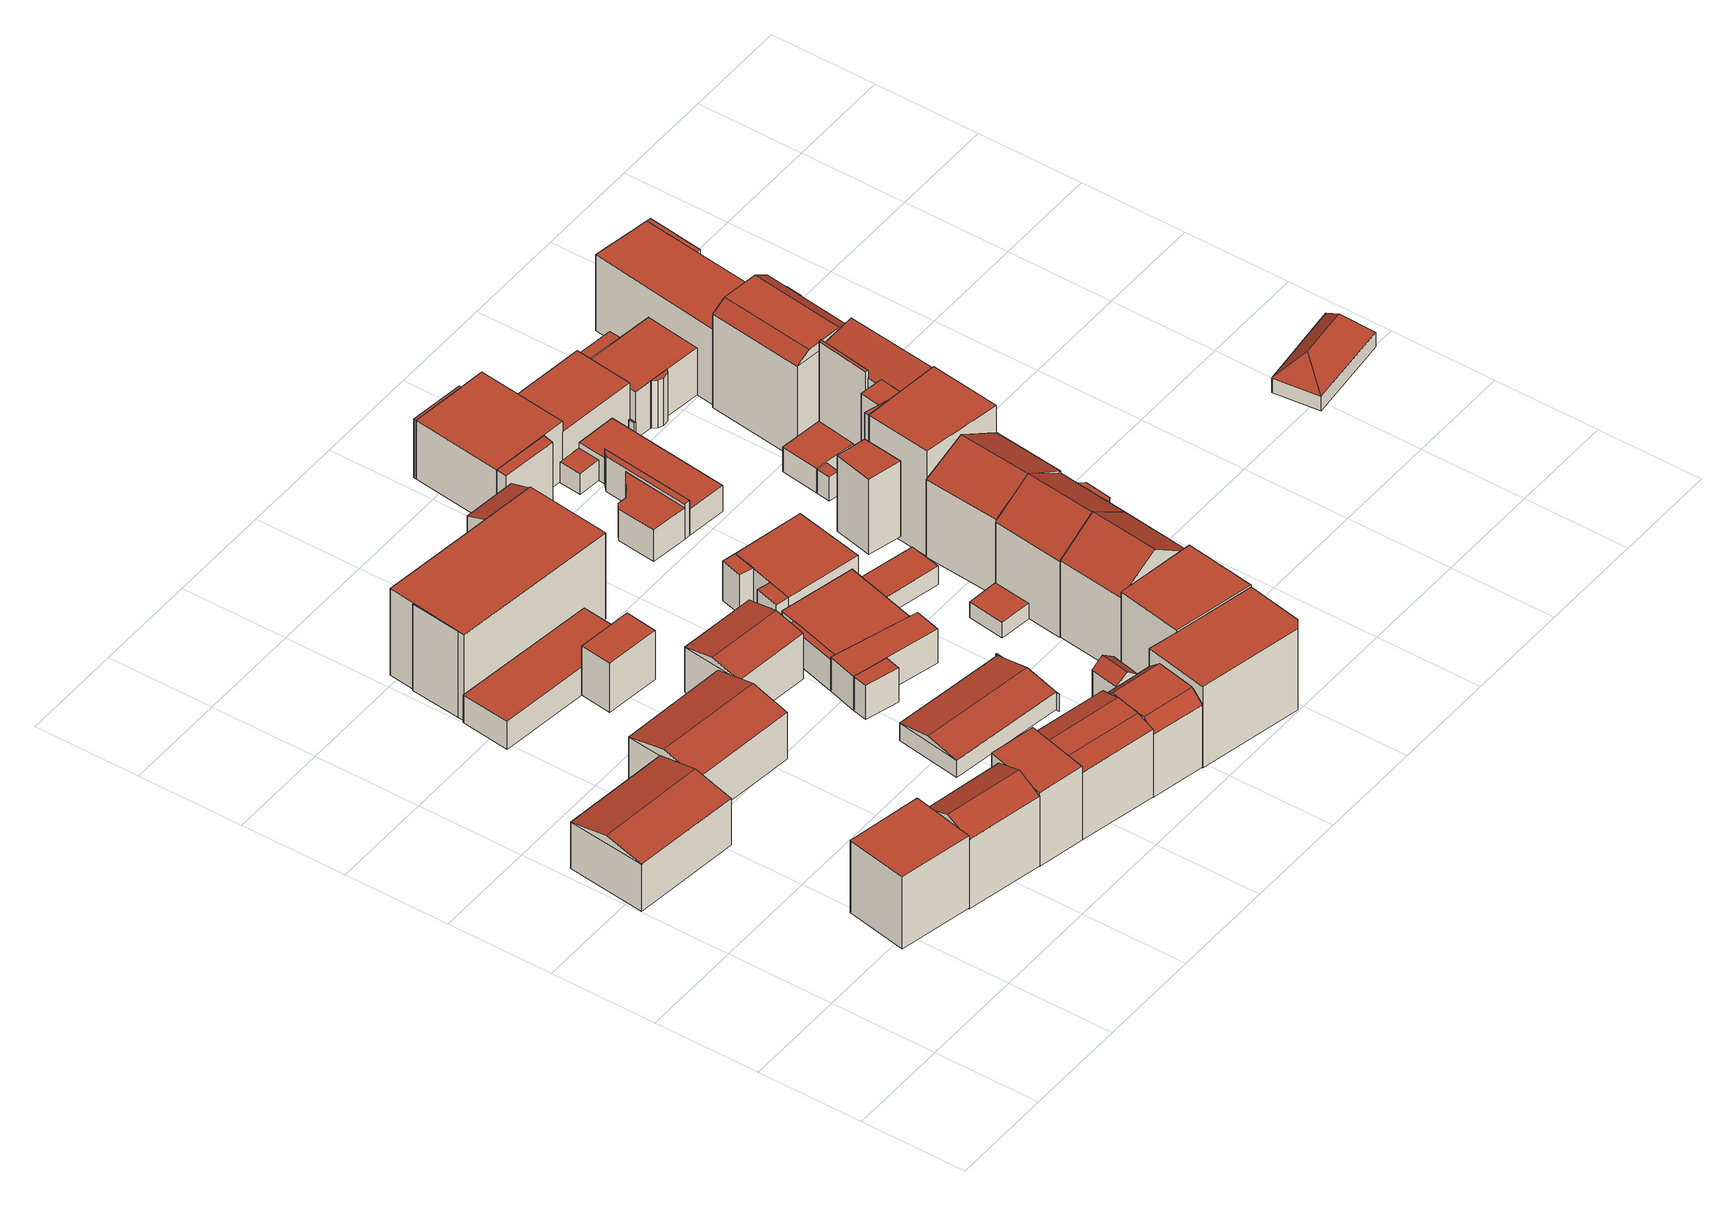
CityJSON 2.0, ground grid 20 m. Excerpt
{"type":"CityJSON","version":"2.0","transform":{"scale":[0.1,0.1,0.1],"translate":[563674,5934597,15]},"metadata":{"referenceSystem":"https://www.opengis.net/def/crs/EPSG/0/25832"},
"CityObjects":{
"building1":{"type":"Building","attributes":{"Geometrietyp2DReferenz":"Polygon","Gemeindeschluessel":"02100110","function":"31001_1010","roofType":"1000","measuredHeight":15.36,"storeysAboveGround":4},"address":[{"country":"Germany","locality":"Hamburg","thoroughfareNumber":"16","thoroughfareName":"Thadenstraße","postcode":"22767"}],"geometry":[{"type":"Solid","lod":"2","boundaries":[[[[0,1,2,3]],[[4,5,6,7]],[[6,3,2,7]],[[7,2,1,4]],[[4,1,0,5]],[[5,0,3,6]]]],"semantics":{"surfaces":[{"type":"GroundSurface"},{"type":"RoofSurface","Flaechengroesse":"172.797257996564","Flaechenrichtung":"0","Flaechenneigung":"90"},{"type":"WallSurface"}],"values":[[0,1,2,2,2,2]]}}]},
"building2":{"type":"Building","attributes":{"Geometrietyp2DReferenz":"Polygon","Gemeindeschluessel":"02100110","function":"31001_2100"},"children":["building2-1","building2-2"]},
"building2-1":{"type":"BuildingPart","attributes":{"roofType":"3100","measuredHeight":11.59,"storeysAboveGround":2},"parents":["building2"],"geometry":[{"type":"Solid","lod":"2","boundaries":[[[[8,9,10,11]],[[12,13,14,15]],[[16,14,13,17]],[[15,14,16]],[[17,13,12]],[[16,11,10,15]],[[15,10,9,12]],[[12,9,8,17]],[[17,8,11,16]]]],"semantics":{"surfaces":[{"type":"GroundSurface"},{"type":"RoofSurface","Flaechengroesse":"161.874123771779","Flaechenrichtung":"186.459600415415","Flaechenneigung":"77.0303114495181"},{"type":"RoofSurface","Flaechengroesse":"161.733922269467","Flaechenrichtung":"6.40334754521364","Flaechenneigung":"77.0302806780856"},{"type":"WallSurface"}],"values":[[0,1,2,3,3,3,3,3,3]]}}]},
"building2-2":{"type":"BuildingPart","attributes":{"roofType":"3100","measuredHeight":11.6,"storeysAboveGround":2},"parents":["building2"],"geometry":[{"type":"Solid","lod":"2","boundaries":[[[[18,19,20,21]],[[22,23,24,25]],[[26,24,23,27]],[[25,24,26]],[[27,23,22]],[[26,21,20,25]],[[25,20,19,22]],[[22,19,18,27]],[[27,18,21,26]]]],"semantics":{"surfaces":[{"type":"GroundSurface"},{"type":"RoofSurface","Flaechengroesse":"159.036434685506","Flaechenrichtung":"186.617053519955","Flaechenneigung":"76.8604981016775"},{"type":"RoofSurface","Flaechengroesse":"159.60981726832","Flaechenrichtung":"6.42294585785705","Flaechenneigung":"76.8604353025709"},{"type":"WallSurface"}],"values":[[0,1,2,3,3,3,3,3,3]]}}]},
"building3":{"type":"Building","attributes":{"Geometrietyp2DReferenz":"Polygon","Gemeindeschluessel":"02100110","function":"31001_1010","roofType":"3100","measuredHeight":16.76,"storeysAboveGround":4},"address":[{"country":"Germany","locality":"Hamburg","thoroughfareNumber":"14","thoroughfareName":"Thadenstraße","postcode":"22767"}],"geometry":[{"type":"Solid","lod":"2","boundaries":[[[[28,29,30,31]],[[32,33,34,35]],[[36,34,33,37]],[[35,34,36]],[[37,33,32]],[[36,31,30,35]],[[35,30,29,32]],[[32,29,28,37]],[[37,28,31,36]]]],"semantics":{"surfaces":[{"type":"GroundSurface"},{"type":"RoofSurface","Flaechengroesse":"82.6305377131343","Flaechenrichtung":"191.9717177907","Flaechenneigung":"67.6756886012451"},{"type":"RoofSurface","Flaechengroesse":"84.4193664369154","Flaechenrichtung":"11.707217913087","Flaechenneigung":"67.6725300303995"},{"type":"WallSurface"}],"values":[[0,1,2,3,3,3,3,3,3]]}}]},
"building4":{"type":"Building","attributes":{"Geometrietyp2DReferenz":"Polygon","Gemeindeschluessel":"02100110","function":"31001_1010","roofType":"1000","measuredHeight":15.57,"storeysAboveGround":5},"address":[{"country":"Germany","locality":"Hamburg","thoroughfareNumber":"10","thoroughfareName":"Thadenstraße","postcode":"22767"}],"geometry":[{"type":"Solid","lod":"2","boundaries":[[[[38,39,40,41]],[[42,43,44,45]],[[44,41,40,45]],[[45,40,39,42]],[[42,39,38,43]],[[43,38,41,44]]]],"semantics":{"surfaces":[{"type":"GroundSurface"},{"type":"RoofSurface","Flaechengroesse":"108.330461997586","Flaechenrichtung":"0","Flaechenneigung":"90"},{"type":"WallSurface"}],"values":[[0,1,2,2,2,2]]}}]},
"building5":{"type":"Building","attributes":{"Geometrietyp2DReferenz":"Polygon","Gemeindeschluessel":"02100110","function":"31001_2100"},"children":["building5-1","building5-2"]},
"building5-1":{"type":"BuildingPart","attributes":{"roofType":"1000","measuredHeight":10.34,"storeysAboveGround":2},"parents":["building5"],"geometry":[{"type":"Solid","lod":"2","boundaries":[[[[46,47,48,49]],[[50,51,52,53]],[[52,49,48,53]],[[53,48,47,50]],[[50,47,46,51]],[[51,46,49,52]]]],"semantics":{"surfaces":[{"type":"GroundSurface"},{"type":"RoofSurface","Flaechengroesse":"63.7851112575387","Flaechenrichtung":"0","Flaechenneigung":"90"},{"type":"WallSurface"}],"values":[[0,1,2,2,2,2]]}}]},
"building5-2":{"type":"BuildingPart","attributes":{"roofType":"1000","measuredHeight":5.9,"storeysAboveGround":2},"parents":["building5"],"geometry":[{"type":"Solid","lod":"2","boundaries":[[[[54,55,46,56]],[[57,58,59,60]],[[59,56,46,60]],[[60,46,55,57]],[[57,55,54,58]],[[58,54,56,59]]]],"semantics":{"surfaces":[{"type":"GroundSurface"},{"type":"RoofSurface","Flaechengroesse":"257.305491744033","Flaechenrichtung":"0","Flaechenneigung":"90"},{"type":"WallSurface"}],"values":[[0,1,2,2,2,2]]}}]},
"building6":{"type":"Building","attributes":{"Geometrietyp2DReferenz":"Polygon","Gemeindeschluessel":"02100110","function":"31001_1010","roofType":"9999","measuredHeight":15.32,"storeysAboveGround":4},"address":[{"country":"Germany","locality":"Hamburg","thoroughfareNumber":"8","thoroughfareName":"Thadenstraße","postcode":"22767"}],"geometry":[{"type":"Solid","lod":"2","boundaries":[[[[61,62,39,38]],[[63,64,65,66]],[[67,65,64,68]],[[69,66,65,67]],[[70,63,66,69]],[[68,64,63,70]],[[68,38,39,67]],[[67,39,62,69]],[[69,62,61,70]],[[70,61,38,68]]]],"semantics":{"surfaces":[{"type":"GroundSurface"},{"type":"RoofSurface","Flaechengroesse":"70.6730263129225","Flaechenrichtung":"0","Flaechenneigung":"90"},{"type":"WallSurface"},{"type":"RoofSurface","Flaechengroesse":"57.7852904482595","Flaechenrichtung":"192.066385018508","Flaechenneigung":"74.5141359585154"},{"type":"RoofSurface","Flaechengroesse":"57.4860947757005","Flaechenrichtung":"11.9790126811131","Flaechenneigung":"74.5132969161325"}],"values":[[0,1,2,3,2,4,2,2,2,2]]}}]},
"building7":{"type":"Building","attributes":{"Geometrietyp2DReferenz":"Polygon","Gemeindeschluessel":"02100110","function":"31001_2010"},"children":["building7-1","building7-2","building7-3"]},
"building7-1":{"type":"BuildingPart","attributes":{"roofType":"2100","measuredHeight":18.14,"storeysAboveGround":4},"parents":["building7"],"geometry":[{"type":"Solid","lod":"2","boundaries":[[[[71,72,73,74]],[[75,76,77,78]],[[77,74,73,78]],[[78,73,72,75]],[[75,72,71,76]],[[76,71,74,77]]]],"semantics":{"surfaces":[{"type":"GroundSurface"},{"type":"RoofSurface","Flaechengroesse":"45.2877977980581","Flaechenrichtung":"7.04067251206636","Flaechenneigung":"68.2624808313093"},{"type":"WallSurface"}],"values":[[0,1,2,2,2,2]]}}]},
"building7-2":{"type":"BuildingPart","attributes":{"roofType":"1000","measuredHeight":18.27,"storeysAboveGround":4},"parents":["building7"],"geometry":[{"type":"Solid","lod":"2","boundaries":[[[[79,80,71,81]],[[82,83,84,85]],[[84,81,71,85]],[[85,71,80,82]],[[82,80,79,83]],[[83,79,81,84]]]],"semantics":{"surfaces":[{"type":"GroundSurface"},{"type":"RoofSurface","Flaechengroesse":"523.299515242718","Flaechenrichtung":"0","Flaechenneigung":"90"},{"type":"WallSurface"}],"values":[[0,1,2,2,2,2]]}}]},
"building7-3":{"type":"BuildingPart","attributes":{"roofType":"1000","measuredHeight":18.27,"storeysAboveGround":4},"parents":["building7"],"geometry":[{"type":"Solid","lod":"2","boundaries":[[[[86,87,79]],[[88,83,89]],[[83,79,87,89]],[[89,87,86,88]],[[88,86,79,83]]]],"semantics":{"surfaces":[{"type":"GroundSurface"},{"type":"RoofSurface","Flaechengroesse":"1.41752703495346","Flaechenrichtung":"0","Flaechenneigung":"90"},{"type":"WallSurface"}],"values":[[0,1,2,2,2]]}}]},
"building8":{"type":"Building","attributes":{"Geometrietyp2DReferenz":"Polygon","Gemeindeschluessel":"02100110","function":"31001_2100","roofType":"3100","measuredHeight":10.91,"storeysAboveGround":2},"geometry":[{"type":"Solid","lod":"2","boundaries":[[[[90,91,92,93]],[[94,95,96,97]],[[98,96,95,99]],[[97,96,98]],[[99,95,94]],[[98,93,92,97]],[[97,92,91,94]],[[94,91,90,99]],[[99,90,93,98]]]],"semantics":{"surfaces":[{"type":"GroundSurface"},{"type":"RoofSurface","Flaechengroesse":"89.8093900917496","Flaechenrichtung":"186.980124122667","Flaechenneigung":"76.827092013003"},{"type":"RoofSurface","Flaechengroesse":"89.9340436459927","Flaechenrichtung":"6.98198944835455","Flaechenneigung":"76.8270867935373"},{"type":"WallSurface"}],"values":[[0,1,2,3,3,3,3,3,3]]}}]},
"building9":{"type":"Building","attributes":{"Geometrietyp2DReferenz":"Polygon","Gemeindeschluessel":"02100110","function":"31001_2140"},"children":["building9-1","building9-2"]},
"building9-1":{"type":"BuildingPart","attributes":{"roofType":"3100","measuredHeight":4.99,"storeysAboveGround":1},"parents":["building9"],"geometry":[{"type":"Solid","lod":"2","boundaries":[[[[100,101,102,103]],[[104,105,106,107]],[[108,106,105,109]],[[107,106,108]],[[109,105,104]],[[108,103,102,107]],[[107,102,101,104]],[[104,101,100,109]],[[109,100,103,108]]]],"semantics":{"surfaces":[{"type":"GroundSurface"},{"type":"RoofSurface","Flaechengroesse":"143.519937104745","Flaechenrichtung":"188.656404780783","Flaechenneigung":"78.8348174850333"},{"type":"RoofSurface","Flaechengroesse":"142.724567613452","Flaechenrichtung":"8.65840983078151","Flaechenneigung":"78.8347982320007"},{"type":"WallSurface"}],"values":[[0,1,2,3,3,3,3,3,3]]}}]},
"building9-2":{"type":"BuildingPart","attributes":{"roofType":"1000","measuredHeight":3.75,"storeysAboveGround":1},"parents":["building9"],"geometry":[{"type":"Solid","lod":"2","boundaries":[[[[110,111,112]],[[113,114,115]],[[114,112,111,115]],[[115,111,110,113]],[[113,110,112,114]]]],"semantics":{"surfaces":[{"type":"GroundSurface"},{"type":"RoofSurface","Flaechengroesse":"1.73440950175754","Flaechenrichtung":"0","Flaechenneigung":"90"},{"type":"WallSurface"}],"values":[[0,1,2,2,2]]}}]},
"building10":{"type":"Building","attributes":{"Geometrietyp2DReferenz":"Polygon","Gemeindeschluessel":"02100110","function":"31001_1120"},"children":["building10-1","building10-2"]},
"building10-1":{"type":"BuildingPart","attributes":{"roofType":"3100","measuredHeight":14.99,"storeysAboveGround":3},"parents":["building10"],"geometry":[{"type":"Solid","lod":"2","boundaries":[[[[116,117,118,119]],[[120,121,122,123]],[[124,122,121,125]],[[123,122,124]],[[125,121,120]],[[124,119,118,123]],[[123,118,117,120]],[[120,117,116,125]],[[125,116,119,124]]]],"semantics":{"surfaces":[{"type":"GroundSurface"},{"type":"RoofSurface","Flaechengroesse":"16.0910101181498","Flaechenrichtung":"101.405082833664","Flaechenneigung":"52.4957573701709"},{"type":"RoofSurface","Flaechengroesse":"16.0896737135719","Flaechenrichtung":"281.000595112631","Flaechenneigung":"52.4940358178731"},{"type":"WallSurface"}],"values":[[0,1,2,3,3,3,3,3,3]]}}]},
"building10-2":{"type":"BuildingPart","attributes":{"roofType":"9999","measuredHeight":15.42,"storeysAboveGround":3},"parents":["building10"],"geometry":[{"type":"Solid","lod":"2","boundaries":[[[[126,127,128,129]],[[130,131,132,133]],[[134,132,131,135]],[[136,133,132,134]],[[137,130,133,136]],[[135,131,130,137]],[[135,129,128,134]],[[134,128,127,136]],[[136,127,126,137]],[[137,126,129,135]]]],"semantics":{"surfaces":[{"type":"GroundSurface"},{"type":"RoofSurface","Flaechengroesse":"76.9986561542675","Flaechenrichtung":"0","Flaechenneigung":"90"},{"type":"WallSurface"},{"type":"RoofSurface","Flaechengroesse":"33.0273698772214","Flaechenrichtung":"11.7322692494012","Flaechenneigung":"47.2610468364222"},{"type":"RoofSurface","Flaechengroesse":"34.3227806606105","Flaechenrichtung":"191.983122041861","Flaechenneigung":"47.262688956491"}],"values":[[0,1,2,3,2,4,2,2,2,2]]}}]},
"building11":{"type":"Building","attributes":{"Geometrietyp2DReferenz":"Polygon","Gemeindeschluessel":"02100110","function":"31001_2140"},"children":["building11-1","building11-2"]},
"building11-1":{"type":"BuildingPart","attributes":{"roofType":"1000","measuredHeight":7.14,"storeysAboveGround":2},"parents":["building11"],"geometry":[{"type":"Solid","lod":"2","boundaries":[[[[138,139,140,141]],[[142,143,144,145]],[[144,141,140,145]],[[145,140,139,142]],[[142,139,138,143]],[[143,138,141,144]]]],"semantics":{"surfaces":[{"type":"GroundSurface"},{"type":"RoofSurface","Flaechengroesse":"19.544553528263","Flaechenrichtung":"0","Flaechenneigung":"90"},{"type":"WallSurface"}],"values":[[0,1,2,2,2,2]]}}]},
"building11-2":{"type":"BuildingPart","attributes":{"roofType":"1000","measuredHeight":7.14,"storeysAboveGround":2},"parents":["building11"],"geometry":[{"type":"Solid","lod":"2","boundaries":[[[[146,147,148,138]],[[149,150,143,151]],[[143,138,148,151]],[[151,148,147,149]],[[149,147,146,150]],[[150,146,138,143]]]],"semantics":{"surfaces":[{"type":"GroundSurface"},{"type":"RoofSurface","Flaechengroesse":"95.1003149734591","Flaechenrichtung":"0","Flaechenneigung":"90"},{"type":"WallSurface"}],"values":[[0,1,2,2,2,2]]}}]},
"building12":{"type":"Building","attributes":{"Geometrietyp2DReferenz":"Polygon","Gemeindeschluessel":"02100110","function":"31001_1120","roofType":"1000","measuredHeight":17.29,"storeysAboveGround":4},"address":[{"country":"Germany","locality":"Hamburg","thoroughfareNumber":"4","thoroughfareName":"Thadenstraße","postcode":"22767"}],"geometry":[{"type":"Solid","lod":"2","boundaries":[[[[152,153,154,155,156,157]],[[158,159,160,161,162,163]],[[162,157,156,163]],[[163,156,155,158]],[[158,155,154,159]],[[159,154,153,160]],[[160,153,152,161]],[[161,152,157,162]]]],"semantics":{"surfaces":[{"type":"GroundSurface"},{"type":"RoofSurface","Flaechengroesse":"265.51432250573","Flaechenrichtung":"0","Flaechenneigung":"90"},{"type":"WallSurface"}],"values":[[0,1,2,2,2,2,2,2]]}}]},
"building13":{"type":"Building","attributes":{"Geometrietyp2DReferenz":"Polygon","Gemeindeschluessel":"02100110","function":"31001_1120"},"children":["building13-1","building13-2","building13-3","building13-4"]},
"building13-1":{"type":"BuildingPart","attributes":{"roofType":"1000","measuredHeight":3.5,"storeysAboveGround":2},"parents":["building13"],"geometry":[{"type":"Solid","lod":"2","boundaries":[[[[164,165,166]],[[167,168,169]],[[168,166,165,169]],[[169,165,164,167]],[[167,164,166,168]]]],"semantics":{"surfaces":[{"type":"GroundSurface"},{"type":"RoofSurface","Flaechengroesse":"1.07393360078159","Flaechenrichtung":"0","Flaechenneigung":"90"},{"type":"WallSurface"}],"values":[[0,1,2,2,2]]}}]},
"building13-2":{"type":"BuildingPart","attributes":{"roofType":"1000","measuredHeight":6.63,"storeysAboveGround":2},"parents":["building13"],"geometry":[{"type":"Solid","lod":"2","boundaries":[[[[146,170,171,172]],[[173,174,175,176]],[[175,172,171,176]],[[176,171,170,173]],[[173,170,146,174]],[[174,146,172,175]]]],"semantics":{"surfaces":[{"type":"GroundSurface"},{"type":"RoofSurface","Flaechengroesse":"12.4648065079986","Flaechenrichtung":"0","Flaechenneigung":"90"},{"type":"WallSurface"}],"values":[[0,1,2,2,2,2]]}}]},
"building13-3":{"type":"BuildingPart","attributes":{"roofType":"1000","measuredHeight":6.63,"storeysAboveGround":2},"parents":["building13"],"geometry":[{"type":"Solid","lod":"2","boundaries":[[[[172,177,178,179]],[[180,175,181,182]],[[181,179,178,182]],[[182,178,177,180]],[[180,177,172,175]],[[175,172,179,181]]]],"semantics":{"surfaces":[{"type":"GroundSurface"},{"type":"RoofSurface","Flaechengroesse":"208.764372897364","Flaechenrichtung":"0","Flaechenneigung":"90"},{"type":"WallSurface"}],"values":[[0,1,2,2,2,2]]}}]},
"building13-4":{"type":"BuildingPart","attributes":{"roofType":"1000","measuredHeight":3.81,"storeysAboveGround":2},"parents":["building13"],"geometry":[{"type":"Solid","lod":"2","boundaries":[[[[183,184,178,185]],[[186,187,188,189]],[[188,185,178,189]],[[189,178,184,186]],[[186,184,183,187]],[[187,183,185,188]]]],"semantics":{"surfaces":[{"type":"GroundSurface"},{"type":"RoofSurface","Flaechengroesse":"78.180803460958","Flaechenrichtung":"0","Flaechenneigung":"90"},{"type":"WallSurface"}],"values":[[0,1,2,2,2,2]]}}]},
"building14":{"type":"Building","attributes":{"Geometrietyp2DReferenz":"Polygon","Gemeindeschluessel":"02100110","function":"31001_2010"},"children":["building14-1","building14-2","building14-3"]},
"building14-1":{"type":"BuildingPart","attributes":{"roofType":"1000","measuredHeight":8.4,"storeysAboveGround":2},"parents":["building14"],"geometry":[{"type":"Solid","lod":"2","boundaries":[[[[190,191,192,193]],[[194,195,196,197]],[[196,193,192,197]],[[197,192,191,194]],[[194,191,190,195]],[[195,190,193,196]]]],"semantics":{"surfaces":[{"type":"GroundSurface"},{"type":"RoofSurface","Flaechengroesse":"191.154859547435","Flaechenrichtung":"0","Flaechenneigung":"90"},{"type":"WallSurface"}],"values":[[0,1,2,2,2,2]]}}]},
"building14-2":{"type":"BuildingPart","attributes":{"roofType":"1000","measuredHeight":8.4,"storeysAboveGround":2},"parents":["building14"],"geometry":[{"type":"Solid","lod":"2","boundaries":[[[[198,199,193,200]],[[201,202,203,196]],[[203,200,193,196]],[[196,193,199,201]],[[201,199,198,202]],[[202,198,200,203]]]],"semantics":{"surfaces":[{"type":"GroundSurface"},{"type":"RoofSurface","Flaechengroesse":"11.7015249632412","Flaechenrichtung":"0","Flaechenneigung":"90"},{"type":"WallSurface"}],"values":[[0,1,2,2,2,2]]}}]},
"building14-3":{"type":"BuildingPart","attributes":{"roofType":"1000","measuredHeight":8.4,"storeysAboveGround":2},"parents":["building14"],"geometry":[{"type":"Solid","lod":"2","boundaries":[[[[204,205,192,206]],[[207,208,209,197]],[[209,206,192,197]],[[197,192,205,207]],[[207,205,204,208]],[[208,204,206,209]]]],"semantics":{"surfaces":[{"type":"GroundSurface"},{"type":"RoofSurface","Flaechengroesse":"12.4330359753341","Flaechenrichtung":"0","Flaechenneigung":"90"},{"type":"WallSurface"}],"values":[[0,1,2,2,2,2]]}}]},
"building15":{"type":"Building","attributes":{"Geometrietyp2DReferenz":"Polygon","Gemeindeschluessel":"02100110","function":"31001_1120","roofType":"1000","measuredHeight":17.55,"storeysAboveGround":4},"address":[{"country":"Germany","locality":"Hamburg","thoroughfareNumber":"1","thoroughfareName":"Beim Grünen Jäger","postcode":"20359"}],"geometry":[{"type":"Solid","lod":"2","boundaries":[[[[154,210,211,155]],[[212,213,214,215]],[[214,155,211,215]],[[215,211,210,212]],[[212,210,154,213]],[[213,154,155,214]]]],"semantics":{"surfaces":[{"type":"GroundSurface"},{"type":"RoofSurface","Flaechengroesse":"205.243467494368","Flaechenrichtung":"0","Flaechenneigung":"90"},{"type":"WallSurface"}],"values":[[0,1,2,2,2,2]]}}]},
"building16":{"type":"Building","attributes":{"Geometrietyp2DReferenz":"Polygon","Gemeindeschluessel":"02100110","function":"31001_1120","roofType":"3100","measuredHeight":21.46,"storeysAboveGround":5},"address":[{"country":"Germany","locality":"Hamburg","thoroughfareNumber":"2","thoroughfareName":"Beim Grünen Jäger","postcode":"20359"}],"geometry":[{"type":"Solid","lod":"2","boundaries":[[[[216,217,218,219]],[[220,221,222,223]],[[224,222,221,225]],[[223,222,224]],[[225,221,220]],[[224,219,218,223]],[[223,218,217,220]],[[220,217,216,225]],[[225,216,219,224]]]],"semantics":{"surfaces":[{"type":"GroundSurface"},{"type":"RoofSurface","Flaechengroesse":"125.819099328079","Flaechenrichtung":"96.6938178150941","Flaechenneigung":"55.4683443903905"},{"type":"RoofSurface","Flaechengroesse":"122.559649593049","Flaechenrichtung":"276.952191377872","Flaechenneigung":"55.4703914720963"},{"type":"WallSurface"}],"values":[[0,1,2,3,3,3,3,3,3]]}}]},
"building17":{"type":"Building","attributes":{"Geometrietyp2DReferenz":"Polygon","Gemeindeschluessel":"02100110","function":"31001_1120"},"children":["building17-1","building17-2","building17-3"]},
"building17-1":{"type":"BuildingPart","attributes":{"roofType":"1000","measuredHeight":16.14,"storeysAboveGround":5},"parents":["building17"],"geometry":[{"type":"Solid","lod":"2","boundaries":[[[[226,227,228,229]],[[230,231,232,233]],[[232,229,228,233]],[[233,228,227,230]],[[230,227,226,231]],[[231,226,229,232]]]],"semantics":{"surfaces":[{"type":"GroundSurface"},{"type":"RoofSurface","Flaechengroesse":"5.90883744653311","Flaechenrichtung":"0","Flaechenneigung":"90"},{"type":"WallSurface"}],"values":[[0,1,2,2,2,2]]}}]},
"building17-2":{"type":"BuildingPart","attributes":{"roofType":"3100","measuredHeight":21.35,"storeysAboveGround":5},"parents":["building17"],"geometry":[{"type":"Solid","lod":"2","boundaries":[[[[217,234,235,236]],[[237,238,239,240]],[[241,239,238,220]],[[240,239,241]],[[220,238,237]],[[241,236,235,240]],[[240,235,234,237]],[[237,234,217,220]],[[220,217,236,241]]]],"semantics":{"surfaces":[{"type":"GroundSurface"},{"type":"RoofSurface","Flaechengroesse":"127.441314005972","Flaechenrichtung":"277.014415045081","Flaechenneigung":"55.9680603565756"},{"type":"RoofSurface","Flaechengroesse":"127.580220082681","Flaechenrichtung":"96.7135989927565","Flaechenneigung":"55.9691239662601"},{"type":"WallSurface"}],"values":[[0,1,2,3,3,3,3,3,3]]}}]},
"building17-3":{"type":"BuildingPart","attributes":{"roofType":"1000","measuredHeight":3.23,"storeysAboveGround":5},"parents":["building17"],"geometry":[{"type":"Solid","lod":"2","boundaries":[[[[242,235,243,244]],[[245,246,247,248]],[[247,244,243,248]],[[248,243,235,245]],[[245,235,242,246]],[[246,242,244,247]]]],"semantics":{"surfaces":[{"type":"GroundSurface"},{"type":"RoofSurface","Flaechengroesse":"43.7862297192369","Flaechenrichtung":"0","Flaechenneigung":"90"},{"type":"WallSurface"}],"values":[[0,1,2,2,2,2]]}}]},
"building18":{"type":"Building","attributes":{"name":"Haus der Familie","Geometrietyp2DReferenz":"Polygon","Gemeindeschluessel":"02100110","function":"31001_3060"},"children":["building18-1","building18-2","building18-3","building18-4","building18-5","building18-6","building18-7","building18-8"]},
"building18-1":{"type":"BuildingPart","attributes":{"roofType":"1000","measuredHeight":6.73,"storeysAboveGround":3},"parents":["building18"],"geometry":[{"type":"Solid","lod":"2","boundaries":[[[[249,250,251,252,253,254]],[[255,256,257,258,259,260]],[[259,254,253,260]],[[260,253,252,255]],[[255,252,251,256]],[[256,251,250,257]],[[257,250,249,258]],[[258,249,254,259]]]],"semantics":{"surfaces":[{"type":"GroundSurface"},{"type":"RoofSurface","Flaechengroesse":"68.2713509151547","Flaechenrichtung":"0","Flaechenneigung":"90"},{"type":"WallSurface"}],"values":[[0,1,2,2,2,2,2,2]]}}]},
"building18-2":{"type":"BuildingPart","attributes":{"roofType":"1000","measuredHeight":7.34,"storeysAboveGround":3},"parents":["building18"],"geometry":[{"type":"Solid","lod":"2","boundaries":[[[[249,261,262,263]],[[264,265,266,267]],[[266,263,262,267]],[[267,262,261,264]],[[264,261,249,265]],[[265,249,263,266]]]],"semantics":{"surfaces":[{"type":"GroundSurface"},{"type":"RoofSurface","Flaechengroesse":"20.6067815056717","Flaechenrichtung":"0","Flaechenneigung":"90"},{"type":"WallSurface"}],"values":[[0,1,2,2,2,2]]}}]},
"building18-3":{"type":"BuildingPart","attributes":{"roofType":"1000","measuredHeight":5.47,"storeysAboveGround":3},"parents":["building18"],"geometry":[{"type":"Solid","lod":"2","boundaries":[[[[268,269,263,270]],[[271,272,273,274]],[[273,270,263,274]],[[274,263,269,271]],[[271,269,268,272]],[[272,268,270,273]]]],"semantics":{"surfaces":[{"type":"GroundSurface"},{"type":"RoofSurface","Flaechengroesse":"180.931144379844","Flaechenrichtung":"0","Flaechenneigung":"90"},{"type":"WallSurface"}],"values":[[0,1,2,2,2,2]]}}]},
"building18-4":{"type":"BuildingPart","attributes":{"roofType":"1000","measuredHeight":12.41,"storeysAboveGround":3},"parents":["building18"],"geometry":[{"type":"Solid","lod":"2","boundaries":[[[[275,276,277,278]],[[279,280,281,282]],[[281,278,277,282]],[[282,277,276,279]],[[279,276,275,280]],[[280,275,278,281]]]],"semantics":{"surfaces":[{"type":"GroundSurface"},{"type":"RoofSurface","Flaechengroesse":"22.5225329828368","Flaechenrichtung":"0","Flaechenneigung":"90"},{"type":"WallSurface"}],"values":[[0,1,2,2,2,2]]}}]},
"building18-5":{"type":"BuildingPart","attributes":{"roofType":"1000","measuredHeight":10.19,"storeysAboveGround":3},"parents":["building18"],"geometry":[{"type":"Solid","lod":"2","boundaries":[[[[283,284,285,286]],[[287,288,289,290]],[[289,286,285,290]],[[290,285,284,287]],[[287,284,283,288]],[[288,283,286,289]]]],"semantics":{"surfaces":[{"type":"GroundSurface"},{"type":"RoofSurface","Flaechengroesse":"175.971362039573","Flaechenrichtung":"0","Flaechenneigung":"90"},{"type":"WallSurface"}],"values":[[0,1,2,2,2,2]]}}]},
"building18-6":{"type":"BuildingPart","attributes":{"roofType":"1000","measuredHeight":12.41,"storeysAboveGround":3},"parents":["building18"],"geometry":[{"type":"Solid","lod":"2","boundaries":[[[[291,292,285,277]],[[293,294,282,295]],[[282,277,285,295]],[[295,285,292,293]],[[293,292,291,294]],[[294,291,277,282]]]],"semantics":{"surfaces":[{"type":"GroundSurface"},{"type":"RoofSurface","Flaechengroesse":"266.398086309072","Flaechenrichtung":"0","Flaechenneigung":"90"},{"type":"WallSurface"}],"values":[[0,1,2,2,2,2]]}}]},
"building18-7":{"type":"BuildingPart","attributes":{"roofType":"1000","measuredHeight":12.41,"storeysAboveGround":3},"parents":["building18"],"geometry":[{"type":"Solid","lod":"2","boundaries":[[[[296,297,298,291]],[[299,300,294,301]],[[294,291,298,301]],[[301,298,297,299]],[[299,297,296,300]],[[300,296,291,294]]]],"semantics":{"surfaces":[{"type":"GroundSurface"},{"type":"RoofSurface","Flaechengroesse":"5.29791318675234","Flaechenrichtung":"0","Flaechenneigung":"90"},{"type":"WallSurface"}],"values":[[0,1,2,2,2,2]]}}]},
"building18-8":{"type":"BuildingPart","attributes":{"roofType":"1000","measuredHeight":4.39,"storeysAboveGround":3},"parents":["building18"],"geometry":[{"type":"Solid","lod":"2","boundaries":[[[[270,302,303,304]],[[305,306,307,308]],[[307,304,303,308]],[[308,303,302,305]],[[305,302,270,306]],[[306,270,304,307]]]],"semantics":{"surfaces":[{"type":"GroundSurface"},{"type":"RoofSurface","Flaechengroesse":"19.2607963264821","Flaechenrichtung":"0","Flaechenneigung":"90"},{"type":"WallSurface"}],"values":[[0,1,2,2,2,2]]}}]},
"building19":{"type":"Building","attributes":{"Geometrietyp2DReferenz":"Polygon","Gemeindeschluessel":"02100110","function":"31001_2460","roofType":"1000","measuredHeight":15.96,"storeysAboveGround":1},"geometry":[{"type":"Solid","lod":"2","boundaries":[[[[309,310,311,312]],[[313,314,315,316]],[[315,312,311,316]],[[316,311,310,313]],[[313,310,309,314]],[[314,309,312,315]]]],"semantics":{"surfaces":[{"type":"GroundSurface"},{"type":"RoofSurface","Flaechengroesse":"46.1508640000011","Flaechenrichtung":"0","Flaechenneigung":"90"},{"type":"WallSurface"}],"values":[[0,1,2,2,2,2]]}}]},
"building20":{"type":"Building","attributes":{"Geometrietyp2DReferenz":"Polygon","Gemeindeschluessel":"02100110","function":"31001_1120","roofType":"3100","measuredHeight":21.02,"storeysAboveGround":5},"address":[{"country":"Germany","locality":"Hamburg","thoroughfareNumber":"4","thoroughfareName":"Beim Grünen Jäger","postcode":"20359"}],"geometry":[{"type":"Solid","lod":"2","boundaries":[[[[317,318,319,320]],[[321,322,323,324]],[[325,323,322,326]],[[324,323,325]],[[326,322,321]],[[325,320,319,324]],[[324,319,318,321]],[[321,318,317,326]],[[326,317,320,325]]]],"semantics":{"surfaces":[{"type":"GroundSurface"},{"type":"RoofSurface","Flaechengroesse":"123.996100074133","Flaechenrichtung":"96.1330213161338","Flaechenneigung":"59.1278922309538"},{"type":"RoofSurface","Flaechengroesse":"127.791409632106","Flaechenrichtung":"275.29250412542","Flaechenneigung":"59.1130565966598"},{"type":"WallSurface"}],"values":[[0,1,2,3,3,3,3,3,3]]}}]},
"building21":{"type":"Building","attributes":{"Geometrietyp2DReferenz":"Polygon","Gemeindeschluessel":"02100110","function":"31001_1010"},"children":["building21-1","building21-2"]},
"building21-1":{"type":"BuildingPart","attributes":{"roofType":"1000","measuredHeight":22.45,"storeysAboveGround":5},"parents":["building21"],"geometry":[{"type":"Solid","lod":"2","boundaries":[[[[327,328,329]],[[330,331,332]],[[331,329,328,332]],[[332,328,327,330]],[[330,327,329,331]]]],"semantics":{"surfaces":[{"type":"GroundSurface"},{"type":"RoofSurface","Flaechengroesse":"1.97767480341232","Flaechenrichtung":"0","Flaechenneigung":"90"},{"type":"WallSurface"}],"values":[[0,1,2,2,2]]}}]},
"building21-2":{"type":"BuildingPart","attributes":{"roofType":"1000","measuredHeight":22.45,"storeysAboveGround":5},"parents":["building21"],"geometry":[{"type":"Solid","lod":"2","boundaries":[[[[333,329,334,335]],[[331,336,337,338]],[[337,335,334,338]],[[338,334,329,331]],[[331,329,333,336]],[[336,333,335,337]]]],"semantics":{"surfaces":[{"type":"GroundSurface"},{"type":"RoofSurface","Flaechengroesse":"197.35382220856","Flaechenrichtung":"0","Flaechenneigung":"90"},{"type":"WallSurface"}],"values":[[0,1,2,2,2,2]]}}]},
"building22":{"type":"Building","attributes":{"Geometrietyp2DReferenz":"Polygon","Gemeindeschluessel":"02100110","function":"31001_1120"},"children":["building22-1","building22-2","building22-3","building22-4","building22-5"]},
"building22-1":{"type":"BuildingPart","attributes":{"roofType":"1000","measuredHeight":22.05,"storeysAboveGround":5},"parents":["building22"],"geometry":[{"type":"Solid","lod":"2","boundaries":[[[[328,339,340,341,342]],[[343,344,345,346,347]],[[346,342,341,347]],[[347,341,340,343]],[[343,340,339,344]],[[344,339,328,345]],[[345,328,342,346]]]],"semantics":{"surfaces":[{"type":"GroundSurface"},{"type":"RoofSurface","Flaechengroesse":"20.0611076348042","Flaechenrichtung":"0","Flaechenneigung":"90"},{"type":"WallSurface"}],"values":[[0,1,2,2,2,2,2]]}}]},
"building22-2":{"type":"BuildingPart","attributes":{"roofType":"2100","measuredHeight":22.05,"storeysAboveGround":5},"parents":["building22"],"geometry":[{"type":"Solid","lod":"2","boundaries":[[[[342,348,349,334]],[[350,351,352,353]],[[352,334,349,353]],[[353,349,348,350]],[[350,348,342,351]],[[351,342,334,352]]]],"semantics":{"surfaces":[{"type":"GroundSurface"},{"type":"RoofSurface","Flaechengroesse":"131.716093265283","Flaechenrichtung":"277.085190467662","Flaechenneigung":"77.9464303815281"},{"type":"WallSurface"}],"values":[[0,1,2,2,2,2]]}}]},
"building22-3":{"type":"BuildingPart","attributes":{"roofType":"1000","measuredHeight":22.05,"storeysAboveGround":5},"parents":["building22"],"geometry":[{"type":"Solid","lod":"2","boundaries":[[[[348,354,355,356]],[[357,358,359,360]],[[359,356,355,360]],[[360,355,354,357]],[[357,354,348,358]],[[358,348,356,359]]]],"semantics":{"surfaces":[{"type":"GroundSurface"},{"type":"RoofSurface","Flaechengroesse":"4.67746437003606","Flaechenrichtung":"0","Flaechenneigung":"90"},{"type":"WallSurface"}],"values":[[0,1,2,2,2,2]]}}]},
"building22-4":{"type":"BuildingPart","attributes":{"roofType":"1000","measuredHeight":5.17,"storeysAboveGround":5},"parents":["building22"],"geometry":[{"type":"Solid","lod":"2","boundaries":[[[[361,362,356,363]],[[364,365,366,367]],[[366,363,356,367]],[[367,356,362,364]],[[364,362,361,365]],[[365,361,363,366]]]],"semantics":{"surfaces":[{"type":"GroundSurface"},{"type":"RoofSurface","Flaechengroesse":"62.2695019804726","Flaechenrichtung":"0","Flaechenneigung":"90"},{"type":"WallSurface"}],"values":[[0,1,2,2,2,2]]}}]},
"building22-5":{"type":"BuildingPart","attributes":{"roofType":"1000","measuredHeight":5.09,"storeysAboveGround":5},"parents":["building22"],"geometry":[{"type":"Solid","lod":"2","boundaries":[[[[368,369,361,370]],[[371,372,373,374]],[[373,370,361,374]],[[374,361,369,371]],[[371,369,368,372]],[[372,368,370,373]]]],"semantics":{"surfaces":[{"type":"GroundSurface"},{"type":"RoofSurface","Flaechengroesse":"5.63832311988153","Flaechenrichtung":"0","Flaechenneigung":"90"},{"type":"WallSurface"}],"values":[[0,1,2,2,2,2]]}}]},
"building23":{"type":"Building","attributes":{"Geometrietyp2DReferenz":"Polygon","Gemeindeschluessel":"02100110","function":"31001_1120"},"children":["building23-1","building23-2","building23-3","building23-4","building23-5","building23-6","building23-7","building23-8","building23-9"]},
"building23-1":{"type":"BuildingPart","attributes":{"roofType":"9999","measuredHeight":21.74,"storeysAboveGround":6},"parents":["building23"],"geometry":[{"type":"Solid","lod":"2","boundaries":[[[[375,376,377,378]],[[379,380,381,382]],[[383,381,380,384]],[[385,382,381,383]],[[386,379,382,385]],[[384,380,379,386]],[[384,378,377,383]],[[383,377,376,385]],[[385,376,375,386]],[[386,375,378,384]]]],"semantics":{"surfaces":[{"type":"GroundSurface"},{"type":"RoofSurface","Flaechengroesse":"129.458399616074","Flaechenrichtung":"0","Flaechenneigung":"90"},{"type":"WallSurface"},{"type":"RoofSurface","Flaechengroesse":"59.7711087597024","Flaechenrichtung":"277.418680594333","Flaechenneigung":"56.1465062188044"},{"type":"RoofSurface","Flaechengroesse":"59.3749071588513","Flaechenrichtung":"97.5718113939239","Flaechenneigung":"56.146485712188"}],"values":[[0,1,2,3,2,4,2,2,2,2]]}}]},
"building23-2":{"type":"BuildingPart","attributes":{"roofType":"1000","measuredHeight":3.5,"storeysAboveGround":6},"parents":["building23"],"geometry":[{"type":"Solid","lod":"2","boundaries":[[[[387,388,389,390]],[[391,392,393,394]],[[393,390,389,394]],[[394,389,388,391]],[[391,388,387,392]],[[392,387,390,393]]]],"semantics":{"surfaces":[{"type":"GroundSurface"},{"type":"RoofSurface","Flaechengroesse":"0.365344955370166","Flaechenrichtung":"0","Flaechenneigung":"90"},{"type":"WallSurface"}],"values":[[0,1,2,2,2,2]]}}]},
"building23-3":{"type":"BuildingPart","attributes":{"roofType":"1000","measuredHeight":16.17,"storeysAboveGround":6},"parents":["building23"],"geometry":[{"type":"Solid","lod":"2","boundaries":[[[[395,396,397,398]],[[399,400,401,402]],[[401,398,397,402]],[[402,397,396,399]],[[399,396,395,400]],[[400,395,398,401]]]],"semantics":{"surfaces":[{"type":"GroundSurface"},{"type":"RoofSurface","Flaechengroesse":"292.00361775468","Flaechenrichtung":"0","Flaechenneigung":"90"},{"type":"WallSurface"}],"values":[[0,1,2,2,2,2]]}}]},
"building23-4":{"type":"BuildingPart","attributes":{"roofType":"1000","measuredHeight":10.15,"storeysAboveGround":6},"parents":["building23"],"geometry":[{"type":"Solid","lod":"2","boundaries":[[[[403,404,405,406,407]],[[408,409,410,411,412]],[[411,407,406,412]],[[412,406,405,408]],[[408,405,404,409]],[[409,404,403,410]],[[410,403,407,411]]]],"semantics":{"surfaces":[{"type":"GroundSurface"},{"type":"RoofSurface","Flaechengroesse":"2.76596664013497","Flaechenrichtung":"0","Flaechenneigung":"90"},{"type":"WallSurface"}],"values":[[0,1,2,2,2,2,2]]}}]},
"building23-5":{"type":"BuildingPart","attributes":{"roofType":"1000","measuredHeight":18.56,"storeysAboveGround":6},"parents":["building23"],"geometry":[{"type":"Solid","lod":"2","boundaries":[[[[413,414,415,416]],[[417,418,419,420]],[[419,416,415,420]],[[420,415,414,417]],[[417,414,413,418]],[[418,413,416,419]]]],"semantics":{"surfaces":[{"type":"GroundSurface"},{"type":"RoofSurface","Flaechengroesse":"5.98329099186787","Flaechenrichtung":"0","Flaechenneigung":"90"},{"type":"WallSurface"}],"values":[[0,1,2,2,2,2]]}}]},
"building23-6":{"type":"BuildingPart","attributes":{"roofType":"1000","measuredHeight":16.17,"storeysAboveGround":6},"parents":["building23"],"geometry":[{"type":"Solid","lod":"2","boundaries":[[[[421,422,423,395]],[[424,425,400,426]],[[400,395,423,426]],[[426,423,422,424]],[[424,422,421,425]],[[425,421,395,400]]]],"semantics":{"surfaces":[{"type":"GroundSurface"},{"type":"RoofSurface","Flaechengroesse":"8.11819755269139","Flaechenrichtung":"0","Flaechenneigung":"90"},{"type":"WallSurface"}],"values":[[0,1,2,2,2,2]]}}]},
"building23-7":{"type":"BuildingPart","attributes":{"roofType":"1000","measuredHeight":18.62,"storeysAboveGround":6},"parents":["building23"],"geometry":[{"type":"Solid","lod":"2","boundaries":[[[[427,428,429,430]],[[431,432,433,434]],[[433,430,429,434]],[[434,429,428,431]],[[431,428,427,432]],[[432,427,430,433]]]],"semantics":{"surfaces":[{"type":"GroundSurface"},{"type":"RoofSurface","Flaechengroesse":"3.44283952066297","Flaechenrichtung":"0","Flaechenneigung":"90"},{"type":"WallSurface"}],"values":[[0,1,2,2,2,2]]}}]},
"building23-8":{"type":"BuildingPart","attributes":{"roofType":"1000","measuredHeight":10.13,"storeysAboveGround":6},"parents":["building23"],"geometry":[{"type":"Solid","lod":"2","boundaries":[[[[435,436,437,438]],[[439,440,441,442]],[[441,438,437,442]],[[442,437,436,439]],[[439,436,435,440]],[[440,435,438,441]]]],"semantics":{"surfaces":[{"type":"GroundSurface"},{"type":"RoofSurface","Flaechengroesse":"16.1762798088688","Flaechenrichtung":"0","Flaechenneigung":"90"},{"type":"WallSurface"}],"values":[[0,1,2,2,2,2]]}}]},
"building23-9":{"type":"BuildingPart","attributes":{"roofType":"1000","measuredHeight":10.02,"storeysAboveGround":6},"parents":["building23"],"geometry":[{"type":"Solid","lod":"2","boundaries":[[[[443,389,437,444]],[[445,446,447,448]],[[447,444,437,448]],[[448,437,389,445]],[[445,389,443,446]],[[446,443,444,447]]]],"semantics":{"surfaces":[{"type":"GroundSurface"},{"type":"RoofSurface","Flaechengroesse":"149.610971073373","Flaechenrichtung":"0","Flaechenneigung":"90"},{"type":"WallSurface"}],"values":[[0,1,2,2,2,2]]}}]},
"building24":{"type":"Building","attributes":{"Geometrietyp2DReferenz":"Polygon","Gemeindeschluessel":"02100111","function":"31001_2080","roofType":"3200","measuredHeight":7.94,"storeysAboveGround":1},"address":[{"country":"Germany","locality":"Hamburg","thoroughfareNumber":"36","thoroughfareName":"Neuer Pferdemarkt","postcode":"20359"}],"geometry":[{"type":"Solid","lod":"2","boundaries":[[[[449,450,451,452]],[[453,454,455,456]],[[457,455,454,458]],[[456,455,457]],[[458,454,453]],[[457,452,451,456]],[[456,451,450,453]],[[453,450,449,458]],[[458,449,452,457]]]],"semantics":{"surfaces":[{"type":"GroundSurface"},{"type":"RoofSurface","Flaechengroesse":"90.5013354014897","Flaechenrichtung":"353.942769009278","Flaechenneigung":"43.5193653809152"},{"type":"RoofSurface","Flaechengroesse":"90.5020291205046","Flaechenrichtung":"173.938634008402","Flaechenneigung":"43.5194824469318"},{"type":"RoofSurface","Flaechengroesse":"27.0910327112932","Flaechenrichtung":"83.9326365743891","Flaechenneigung":"37.3387094968774"},{"type":"RoofSurface","Flaechengroesse":"27.0969896978925","Flaechenrichtung":"263.933975423888","Flaechenneigung":"37.3387919860265"},{"type":"WallSurface"}],"values":[[0,1,2,3,4,5,5,5,5]]}}]}
},
"vertices":[
[183,294,13],[325,266,13],[300,147,13],[160,177,13],[325,266,166],[183,294,166],[160,177,166],[300,147,166],
[228,694,4],[211,545,4],[2,569,4],[19,718,4],[211,545,103],[219,620,120],[11,643,120],[2,569,103],[19,718,103],[228,694,103],
[445,737,4],[427,590,4],[219,614,4],[235,760,4],[427,590,103],[436,663,120],[227,687,120],[219,614,103],[235,760,103],[445,737,103],
[474,214,11],[447,116,11],[300,147,11],[321,245,11],[447,116,158],[461,165,179],[310,196,179],[300,147,158],[321,245,158],[474,214,158],
[566,214,10],[536,97,10],[447,116,10],[480,232,10],[536,97,166],[566,214,166],[480,232,166],[447,116,166],
[467,929,3],[459,869,3],[354,882,3],[362,942,3],[459,869,107],[467,929,107],[362,942,107],[354,882,107],
[201,1056,3],[478,1020,3],[190,963,3],[478,1020,62],[201,1056,62],[190,963,62],[467,929,62],
[713,183,10],[684,65,10],[704,147,163],[557,178,163],[546,132,163],[693,101,163],[536,97,153],[566,214,153],[684,65,153],[713,183,153],
[547,1173,5],[445,1186,5],[450,1226,5],[552,1214,5],[445,1186,186],[547,1173,186],[552,1214,170],[450,1226,170],
[203,1056,5],[224,1214,5],[528,1014,5],[224,1214,188],[203,1056,188],[528,1014,188],[547,1173,188],
[215,1164,5],[217,1164,5],[215,1164,188],[217,1164,188],
[602,789,13],[587,673,13],[439,691,13],[453,807,13],[587,673,109],[595,731,122],[446,749,122],[439,691,109],[453,807,109],[602,789,109],
[777,433,12],[761,308,12],[539,342,12],[558,466,12],[761,308,49],[769,370,62],[548,404,62],[539,342,49],[558,466,49],[777,433,49],
[780,436,12],[760,301,12],[778,437,12],[780,436,49],[778,437,49],[760,301,49],
[753,232,9],[798,223,9],[787,169,9],[742,178,9],[798,223,141],[775,228,159],[765,173,159],[787,169,141],[742,178,141],[753,232,141],
[684,65,9],[713,184,9],[812,164,9],[787,43,9],[690,88,163],[792,67,163],[807,140,163],[708,161,163],[812,164,141],[787,43,141],[713,184,141],[684,65,141],
[574,566,12],[639,549,12],[631,520,12],[567,538,12],[639,549,84],[574,566,84],[567,538,84],[631,520,84],
[590,622,12],[755,572,12],[741,523,12],[755,572,84],[590,622,84],[741,523,84],
[787,43,7],[812,164,7],[868,151,7],[1023,117,7],[1003,13,7],[985,0,7],[1023,117,179],[868,151,179],[812,164,179],[787,43,179],[985,0,179],[1003,13,179],
[763,570,12],[702,591,12],[764,573,12],[763,570,47],[764,573,47],[702,591,47],
[618,725,12],[630,722,12],[601,619,12],[618,725,79],[590,622,79],[601,619,79],[630,722,79],
[638,751,12],[782,718,12],[744,579,12],[638,751,79],[744,579,79],[782,718,79],
[892,630,12],[766,658,12],[905,689,12],[766,658,51],[892,630,51],[905,689,51],[782,718,51],
[823,848,16],[796,716,16],[652,748,16],[687,876,16],[796,716,99],[823,848,99],[687,876,99],[652,748,99],
[650,841,16],[661,882,16],[676,833,16],[661,882,99],[650,841,99],[676,833,99],
[638,799,16],[664,792,16],[626,754,16],[664,792,99],[638,799,99],[626,754,99],
[891,275,7],[1043,251,7],[891,275,183],[868,151,183],[1023,117,183],[1043,251,183],
[907,404,8],[1059,387,8],[1043,251,8],[891,275,8],[1059,387,170],[983,395,223],[967,263,223],[1043,251,170],[891,275,170],[907,404,170],
[1080,477,8],[1073,427,8],[1063,420,8],[1071,489,8],[1073,427,170],[1080,477,170],[1071,489,170],[1063,420,170],
[905,404,8],[922,540,8],[1075,523,8],[905,404,170],[982,395,222],[998,531,222],[922,540,170],[1075,523,170],
[861,547,8],[913,469,8],[852,477,8],[922,540,41],[861,547,41],[852,477,41],[913,469,41],
[741,1013,18],[670,1022,18],[679,1096,18],[689,1104,18],[707,1102,18],[756,1138,18],[689,1104,85],[679,1096,85],[670,1022,85],[741,1013,85],[756,1138,85],[707,1102,85],
[761,1179,18],[774,1191,18],[753,1012,18],[761,1179,92],[741,1013,92],[753,1012,92],[774,1191,92],
[857,1236,18],[829,1002,18],[780,1245,18],[829,1002,73],[857,1236,73],[780,1245,73],[753,1012,73],
[694,1235,18],[587,1248,18],[590,1269,18],[699,1255,18],[587,1248,142],[694,1235,142],[699,1255,142],[590,1269,142],
[912,1343,18],[898,1231,18],[743,1250,18],[757,1362,18],[898,1231,120],[912,1343,120],[757,1362,120],[743,1250,120],
[611,1440,18],[764,1422,18],[764,1422,142],[611,1440,142],[743,1250,142],
[612,1445,18],[717,1432,18],[717,1427,18],[717,1432,142],[612,1445,142],[717,1427,142],
[775,1203,18],[731,1208,18],[736,1251,18],[775,1203,62],[780,1245,62],[736,1251,62],[731,1208,62],
[882,757,16],[899,830,16],[955,817,16],[946,741,16],[899,830,176],[882,757,176],[946,741,176],[955,817,176],
[936,684,10],[1090,658,10],[1075,523,10],[924,540,10],[1090,658,174],[1013,671,220],[999,531,220],[1075,523,174],[924,540,174],[936,684,174],
[955,817,8],[1002,803,8],[954,808,8],[955,817,233],[954,808,233],[1002,803,233],
[939,684,8],[1106,791,8],[1089,658,8],[939,684,233],[1089,658,233],[1106,791,233],
[985,808,8],[992,850,8],[1037,843,8],[1030,800,8],[992,850,229],[985,808,229],[1002,803,229],[1030,800,229],[1037,843,229],
[1058,975,8],[1127,966,8],[1058,975,214],[1030,800,213],[1106,791,229],[1127,966,229],
[1042,872,8],[1037,873,8],[1053,975,8],[1042,872,229],[1058,975,229],[1053,975,229],[1037,873,229],
[960,913,8],[970,986,8],[1042,900,8],[970,986,60],[960,913,60],[1042,900,60],[1053,975,60],
[975,882,8],[956,886,8],[981,910,8],[956,886,59],[975,882,59],[981,910,59],[960,913,59],
[1127,966,10],[1003,982,10],[1026,1162,10],[1151,1145,10],[1100,970,227],[1124,1149,227],[1053,1158,227],[1030,978,227],[1026,1162,209],[1151,1145,209],[1003,982,209],[1127,966,209],
[895,1231,10],[898,1231,10],[896,1218,10],[893,1219,10],[898,1231,45],[895,1231,45],[893,1219,45],[896,1218,45],
[1178,1398,10],[1146,1146,10],[1031,1161,10],[1067,1417,10],[1146,1146,171],[1178,1398,171],[1067,1417,171],[1031,1161,171],
[959,1201,10],[947,1200,10],[937,1205,10],[930,1213,10],[968,1208,10],[937,1205,111],[947,1200,111],[959,1201,111],[968,1208,111],[930,1213,111],
[1147,1029,10],[1140,977,10],[1129,979,10],[1136,1030,10],[1140,977,195],[1147,1029,195],[1136,1030,195],[1129,979,195],
[1186,1396,10],[1172,1290,10],[1165,1291,10],[1172,1290,171],[1186,1396,171],[1165,1291,171],
[1158,1113,10],[1154,1082,10],[1143,1083,10],[1147,1114,10],[1154,1082,196],[1158,1113,196],[1147,1114,196],[1143,1083,196],
[987,1333,10],[985,1312,10],[909,1322,10],[912,1343,10],[985,1312,111],[987,1333,111],[912,1343,111],[909,1322,111],
[1037,1199,10],[1051,1303,10],[896,1218,110],[1037,1199,110],[1051,1303,110],[909,1322,110],
[1569,371,18],[1560,460,18],[1733,479,18],[1742,389,18],[1560,460,49],[1600,419,97],[1701,430,97],[1733,479,49],[1742,389,49],[1569,371,49]
]}
